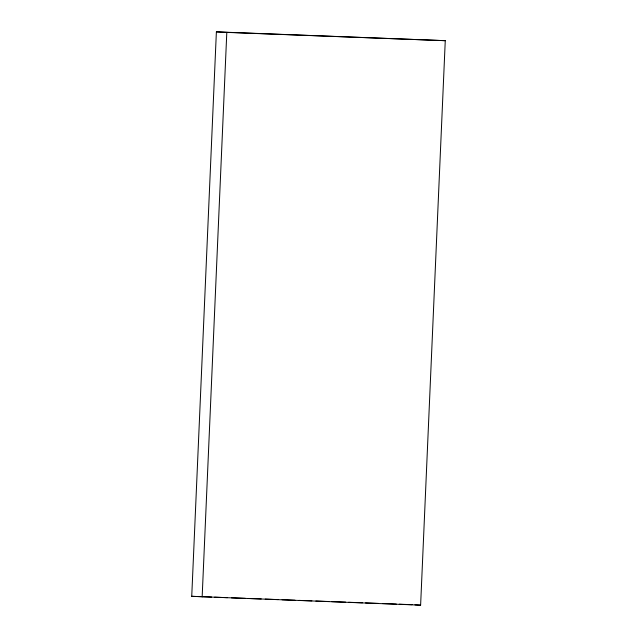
<?xml version="1.0" encoding="UTF-8"?>
<svg xmlns="http://www.w3.org/2000/svg" width="637" height="637" viewBox="0 0 637 637"><rect width="100%" height="100%" fill="white"/><g stroke="black" fill="none" stroke-linecap="round" stroke-linejoin="round"><path stroke-width="0.96" d="M191.737 596.32L216.381 31.85L445.263 40.68L420.619 605.15L191.737 596.32L211.595 597.068M202.16 596.861L226.804 32.391L216.381 31.85M226.804 32.391L445.263 40.68M214.573 597.188L227.481 597.673M231.454 597.824L245.356 598.35M248.334 598.462L261.242 598.955M265.215 599.106L278.122 599.592M282.095 599.743L295.011 600.237M298.976 600.388L311.891 600.874M315.864 601.025L328.772 601.519M331.75 601.631L345.652 602.156M348.63 602.268L362.533 602.801M365.511 602.913L378.418 603.398M382.391 603.55L396.294 604.075M399.272 604.194L412.091 604.704M414.934 604.855L420.619 605.15"/></g></svg>
